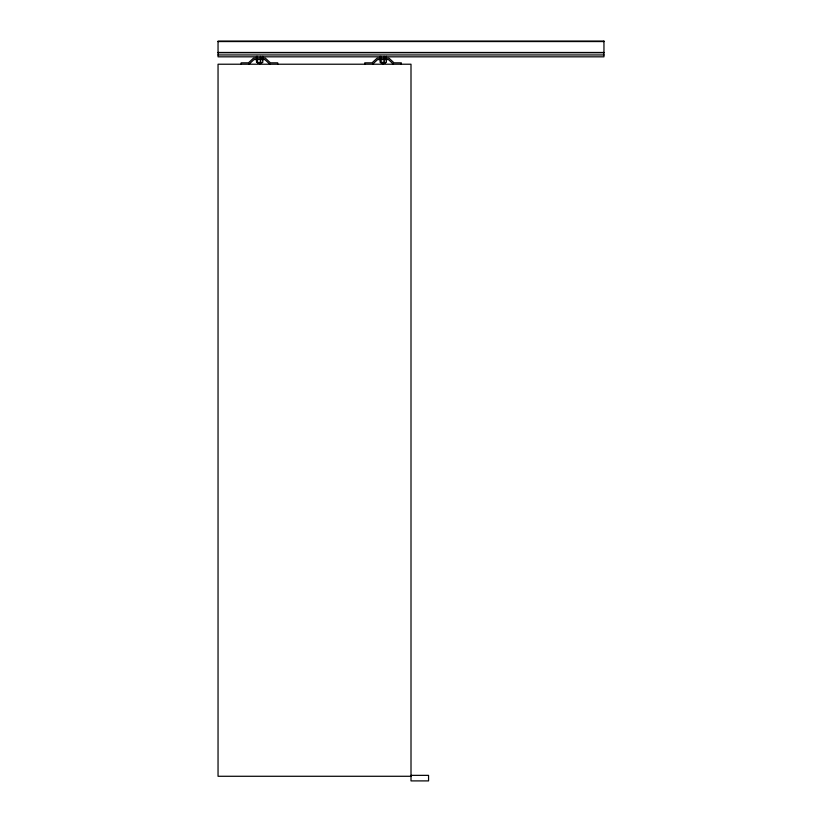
<?xml version="1.0" encoding="UTF-8"?>
<svg xmlns="http://www.w3.org/2000/svg" width="822" height="822" viewBox="0 0 822 822"><rect width="100%" height="100%" fill="white"/><g stroke="black" fill="none" stroke-linecap="round" stroke-linejoin="round"><path stroke-width="1.23" d="M248.994 64.219L253.998 59.595L264.879 59.595L269.873 64.219M372.592 64.219L377.596 59.595L388.477 59.595L393.471 64.219M218.046 41.562L603.954 41.562M218.046 52.474L603.954 52.474M218.046 52.659L603.954 52.659M218.046 54.951L603.954 54.951M257.533 63.294L261.756 63.294M381.131 63.294L385.354 63.294M411.01 775.352L428.56 775.352L428.57 780.9L411.01 780.9L411 64.219L218.046 64.219L218.046 776.276L411 776.276M401.311 64.219L401.311 62.832L394.015 62.832L389.022 58.208L377.051 58.208L372.047 62.832L364.763 62.832L364.763 64.219M386.381 56.358L386.381 58.208M386.381 59.595L386.381 62.369L380.113 62.369L380.113 59.595M385.6 58.208L385.6 59.595M384.11 56.358L384.11 58.208M384.11 59.595L384.11 62.369M383.247 62.472L383.247 64.219M380.976 56.358L380.976 58.208M380.976 59.595L380.976 62.369M380.473 58.208L380.473 59.595M380.113 56.358L380.113 58.208M277.713 64.219L277.713 62.832L270.417 62.832L265.424 58.208L253.453 58.208L248.45 62.832L241.165 62.832L241.165 64.219M262.783 56.358L262.783 58.208M262.783 59.595L262.783 62.369L256.515 62.369L256.515 59.595M262.331 58.208L262.331 59.595M262.002 58.208L262.002 59.595M260.512 56.358L260.512 58.208M260.512 59.595L260.512 62.369M259.649 62.472L259.649 64.219M257.378 56.358L257.378 58.208M257.378 59.595L257.378 62.369M256.875 58.208L256.875 59.595M256.515 56.358L256.515 58.208M603.954 41.1L218.046 41.1L218.046 56.821L603.954 56.821L603.954 41.1"/></g></svg>
